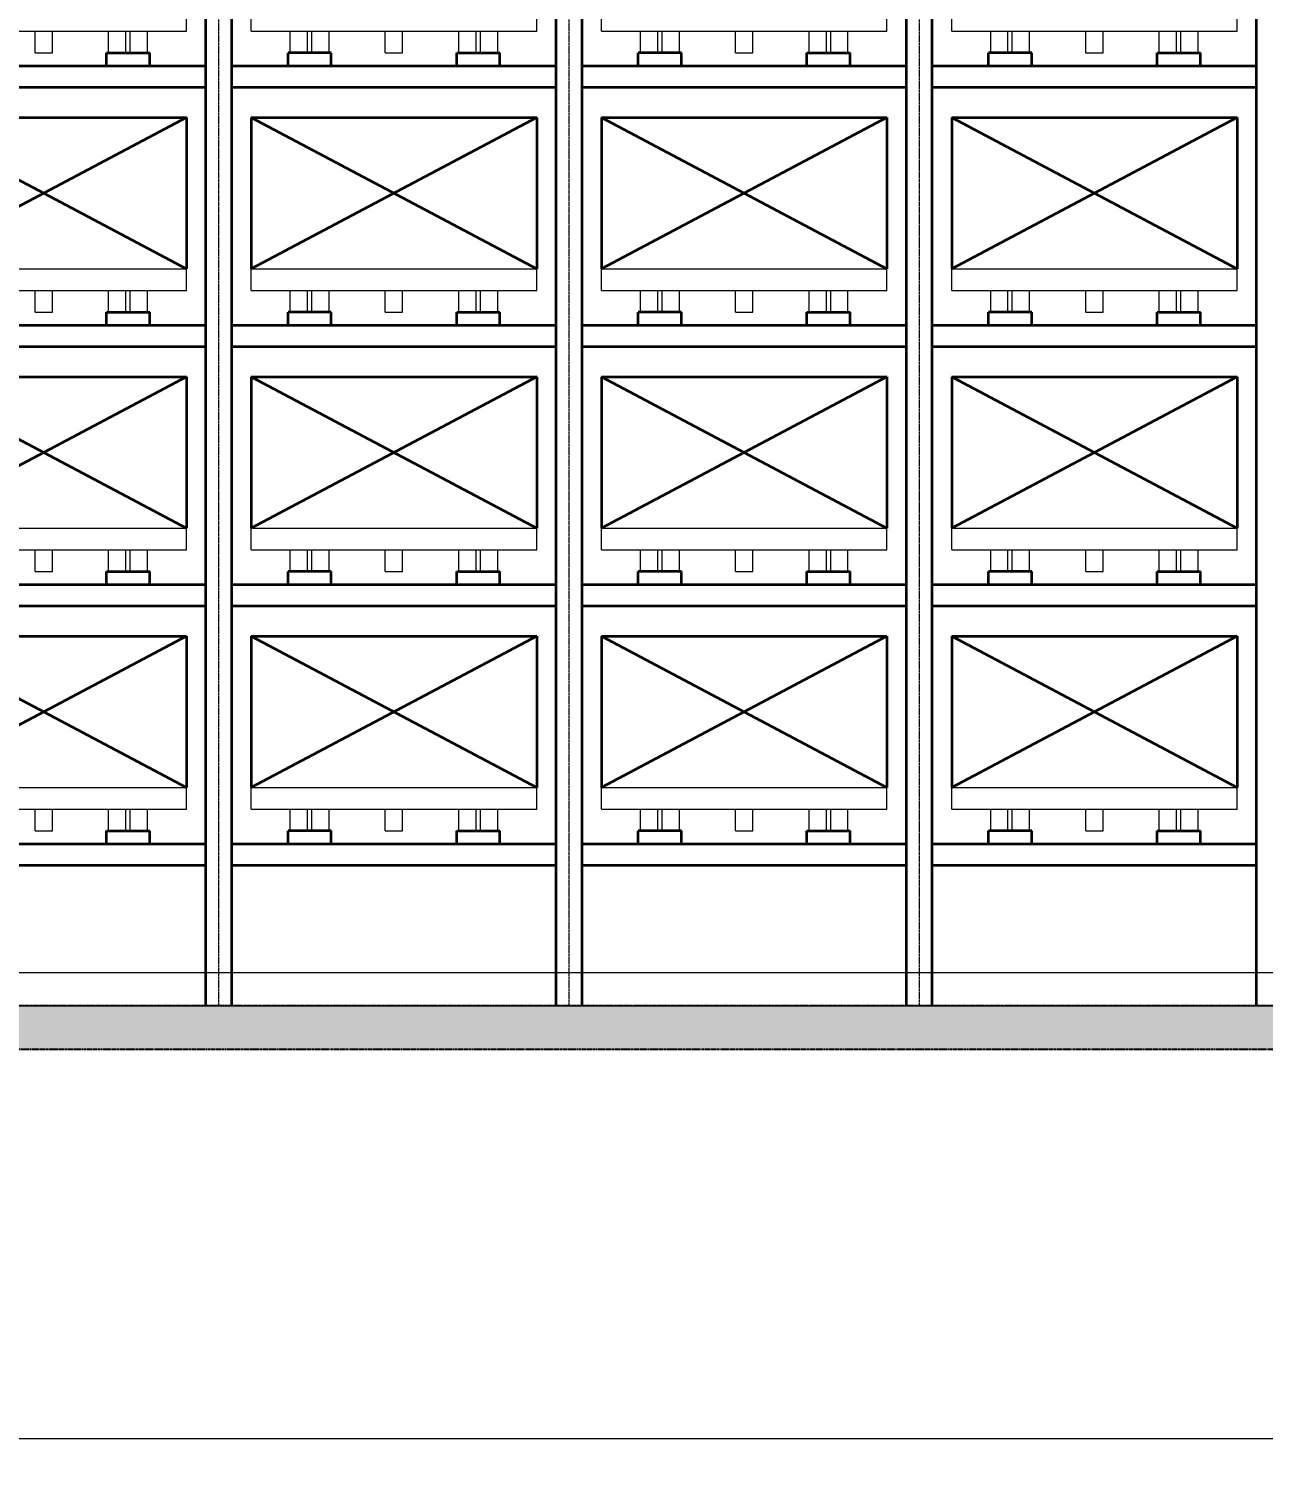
# Model space of a CAD drawing. Header units: millimetres. Extents: x -67280 to 67280, y -47520 to 47520.
# Drawn here: x -39927 to -34218, y 26402 to 33085 of the extents above; entities that cross this region are included whole.
import ezdxf

# ---------------------------------------------------------------- set-up
doc = ezdxf.new("R2010")
doc.units = ezdxf.units.MM
doc.linetypes.add('双点画线', pattern=[22, 12, -2, 2, -2, 2, -2])
doc.linetypes.add('点画线', pattern=[18, 12, -2, 2, -2])
doc.layers.get('0').update_dxf_attribs({"lineweight": 35})
for name, color, linetype, lineweight in [('7', 30, '双点画线', 18), ('ACADCAXA细实线层', 3, 'Continuous', 18), ('ACAD细实线', 2, 'Continuous', 18), ('EB0', 7, 'Continuous', 35), ('中心线层', 1, '点画线', 18), ('剖面线层', 6, 'Continuous', 18), ('尺寸线层', 4, 'Continuous', 18), ('标注层AM_5', 3, 'Continuous', 25), ('粗实线层AM_0', 7, 'Continuous', 50)]:
    doc.layers.add(name, color=color, linetype=linetype, lineweight=lineweight)
doc.styles.add('标准', font='', dxfattribs={"width": 0.667})
doc.styles.get('标准').set_extended_font_data('宋体')
doc.dimstyles.new('标准', dxfattribs={"dimscale": 160, "dimtxt": 2, "dimasz": 1, "dimexe": 1, "dimexo": 0, "dimgap": 1, "dimtad": 1, "dimdec": 1, "dimdsep": 46, "dimtxsty": '标准', "dimblk": '_CAXARROW', "dimcen": 0, "dimdle": 2, "dimaunit": 1, "dimadec": 0, "dimazin": 2, "dimtfac": 0.707107, "dimtdec": 3, "dimtmove": 0, "dimatfit": 3, "dimfxl": 0, "dimfrac": 2, "dimtolj": 1, "dimarcsym": 0})

# ---------------------------------------------------------------- blocks, each defined once
blk = doc.blocks.new('*X2')
at = {"layer": '剖面线层', "linetype": 'Continuous', "lineweight": 18}
h = blk.add_hatch(dxfattribs=at)
h.set_pattern_fill('AR-CONC', color=256, style=0)
h.set_pattern_definition([(50, (0, 0), (182.18467, -15.9391), [19.05, -209.55]), (355, (0, 0), (-35.2428, 191.05664), [15.24, -167.64]), (100.451, (15.18, -1.33), (146.9425, 175.1167), [16.19, -178.09]), (46.1842, (0, 50.8), (271.07904, -42.0423), [28.575, -314.325]), (96.6356, (22.6, 47.3), (237.4042, 247.4256), [24.285, -267.135]), (351.184, (0, 50.8), (237.4046, 247.4251), [22.86, -251.46]), (21, (25.4, 38.1), (151.61488, -102.26552), [19.05, -209.55]), (326, (25.4, 38.1), (61.80203, 184.18797), [15.24, -167.64]), (71.4514, (38.03, 29.58), (213.4165, 81.92286), [16.19, -178.09]), (37.5, (0, 0), (3.088603, 84.55504), [0, -165.608, 0, -170.18, 0, -168.275]), (7.5, (0, 0), (66.81966, 100.18057), [0, -97.028, 0, -161.798, 0, -64.135]), (-32.5, (-56.64, 0), (135.590595, -5.728744), [0, -63.5, 0, -198.12, 0, -262.89]), (-42.5, (-82.04, 0), (148.12918, 25.4265), [0, -82.55, 0, -131.572, 0, -186.69])])
h.paths.add_polyline_path([(-66115.6, -100), (-66115.6, 10.6), (-66115.6, 100), (0, 100), (0, -100)], flags=0)
at = {"layer": '7', "linetype": '双点画线', "lineweight": 25}
for p, q in [((0, 100), (-66115.6, 100)), ((-66115.6, -100), (0, -100))]:
    blk.add_line(p, q, dxfattribs=at)
blk = doc.blocks.new('*X92')
at = {"layer": '尺寸线层', "linetype": 'Continuous', "lineweight": 18}
for points in [[(-42288, 26562.1), (-42128, 26582.1), (-42128, 26542.1)], [(16032, 26562.1), (15872, 26582.1), (15872, 26542.1)]]:
    blk.add_hatch(color=0, dxfattribs=at).paths.add_polyline_path(points, flags=0)
at = {"layer": '尺寸线层', "color": 0}
for p, q in [((-42288, 28564.1), (-42288, 26402.1)), ((16032, 28561.1), (16032, 26402.1))]:
    blk.add_line(p, q, dxfattribs=at)
at = {"layer": '尺寸线层', "color": 0, "linetype": 'Continuous', "lineweight": 18}
blk.add_line((-42288, 26562.1), (16032, 26562.1), dxfattribs=at)
at = {"layer": '尺寸线层', "color": 0, "insert": (-14482.8, 26882.1), "char_height": 320, "width": 4210.934, "attachment_point": 5, "line_spacing_factor": 1.15057, "style": '标准'}
blk.add_mtext('\\T1.1;1620*36=58320', dxfattribs=at)
blk = doc.blocks.new('_CAXARROW')
blk.add_hatch(color=0).paths.add_polyline_path([(0, 0), (-1, 0.125), (-1, -0.125)], flags=0)
blk = doc.blocks.new('*X506')
at = {"layer": 'ACADCAXA细实线层', "linetype": 'Continuous', "lineweight": 18}
for p, q in [((0, 100), (0, 200)), ((0, 200), (1320, 200)), ((1320, 100), (1320, 200)), ((0, 100), (1320, 100)), ((180, 0), (180, 100)), ((260, 0), (260, 100)), ((280, 0), (280, 100)), ((360, 0), (360, 100)), ((620, 0), (620, 100)), ((700, 0), (700, 100)), ((960, 0), (960, 100)), ((1040, 0), (1040, 100)), ((1060, 0), (1060, 100)), ((1140, 0), (1140, 100)), ((180, 0), (260, 0)), ((280, 0), (360, 0)), ((620, 0), (700, 0)), ((1040, 0), (960, 0)), ((1060, 0), (1140, 0))]:
    blk.add_line(p, q, dxfattribs=at)
at = {"layer": 'EB0'}
for p, q in [((0, 900), (1320, 900)), ((1320, 900), (0, 200)), ((0, 900), (1320, 200)), ((0, 900), (0, 200)), ((1320, 900), (1320, 200))]:
    blk.add_line(p, q, dxfattribs=at)
blk = doc.blocks.new('*X507')
at = {"layer": 'EB0'}
for p, q in [((260, 100), (260, 160)), ((460, 160), (260, 160)), ((260, 100), (260, 160)), ((460, 160), (260, 160)), ((460, 100), (460, 160)), ((460, 100), (460, 160)), ((1040, 100), (1040, 160)), ((1040, 160), (1240, 160)), ((1040, 100), (1040, 160)), ((1040, 160), (1240, 160)), ((1240, 100), (1240, 160)), ((1240, 100), (1240, 160)), ((0, 100), (1500, 100)), ((1500, 0), (0, 0))]:
    blk.add_line(p, q, dxfattribs=at)
at = {"layer": '标注层AM_5'}
for p, q in [((0, 100), (1500, 100)), ((1500, 100), (0, 100)), ((0, 0), (1500, 0))]:
    blk.add_line(p, q, dxfattribs=at)
blk = doc.blocks.new('*X508')
at = {"layer": 'ACADCAXA细实线层', "linetype": 'Continuous', "lineweight": 18}
for p, q in [((0, 100), (0, 200)), ((0, 200), (1320, 200)), ((1320, 100), (1320, 200)), ((0, 100), (1320, 100)), ((180, 0), (180, 100)), ((260, 0), (260, 100)), ((280, 0), (280, 100)), ((360, 0), (360, 100)), ((620, 0), (620, 100)), ((700, 0), (700, 100)), ((960, 0), (960, 100)), ((1040, 0), (1040, 100)), ((1060, 0), (1060, 100)), ((1140, 0), (1140, 100)), ((180, 0), (260, 0)), ((280, 0), (360, 0)), ((620, 0), (700, 0)), ((1040, 0), (960, 0)), ((1060, 0), (1140, 0))]:
    blk.add_line(p, q, dxfattribs=at)
at = {"layer": 'EB0'}
for p, q in [((0, 900), (1320, 900)), ((1320, 900), (0, 200)), ((0, 900), (1320, 200)), ((0, 900), (0, 200)), ((1320, 900), (1320, 200))]:
    blk.add_line(p, q, dxfattribs=at)
blk = doc.blocks.new('*X509')
at = {"layer": 'EB0'}
for p, q in [((260, 100), (260, 160)), ((460, 160), (260, 160)), ((260, 100), (260, 160)), ((460, 160), (260, 160)), ((460, 100), (460, 160)), ((460, 100), (460, 160)), ((1040, 100), (1040, 160)), ((1040, 160), (1240, 160)), ((1040, 100), (1040, 160)), ((1040, 160), (1240, 160)), ((1240, 100), (1240, 160)), ((1240, 100), (1240, 160)), ((0, 100), (1500, 100)), ((1500, 0), (0, 0))]:
    blk.add_line(p, q, dxfattribs=at)
at = {"layer": '标注层AM_5'}
for p, q in [((0, 100), (1500, 100)), ((1500, 100), (0, 100)), ((0, 0), (1500, 0))]:
    blk.add_line(p, q, dxfattribs=at)
blk = doc.blocks.new('*X510')
at = {"layer": 'ACADCAXA细实线层', "linetype": 'Continuous', "lineweight": 18}
for p, q in [((0, 100), (0, 200)), ((0, 200), (1320, 200)), ((1320, 100), (1320, 200)), ((0, 100), (1320, 100)), ((180, 0), (180, 100)), ((260, 0), (260, 100)), ((280, 0), (280, 100)), ((360, 0), (360, 100)), ((620, 0), (620, 100)), ((700, 0), (700, 100)), ((960, 0), (960, 100)), ((1040, 0), (1040, 100)), ((1060, 0), (1060, 100)), ((1140, 0), (1140, 100)), ((180, 0), (260, 0)), ((280, 0), (360, 0)), ((620, 0), (700, 0)), ((1040, 0), (960, 0)), ((1060, 0), (1140, 0))]:
    blk.add_line(p, q, dxfattribs=at)
at = {"layer": 'EB0'}
for p, q in [((0, 900), (1320, 900)), ((1320, 900), (0, 200)), ((0, 900), (1320, 200)), ((0, 900), (0, 200)), ((1320, 900), (1320, 200))]:
    blk.add_line(p, q, dxfattribs=at)
blk = doc.blocks.new('*X511')
at = {"layer": 'EB0'}
for p, q in [((260, 100), (260, 160)), ((460, 160), (260, 160)), ((260, 100), (260, 160)), ((460, 160), (260, 160)), ((460, 100), (460, 160)), ((460, 100), (460, 160)), ((1040, 100), (1040, 160)), ((1040, 160), (1240, 160)), ((1040, 100), (1040, 160)), ((1040, 160), (1240, 160)), ((1240, 100), (1240, 160)), ((1240, 100), (1240, 160)), ((0, 100), (1500, 100)), ((1500, 0), (0, 0))]:
    blk.add_line(p, q, dxfattribs=at)
at = {"layer": '标注层AM_5'}
for p, q in [((0, 100), (1500, 100)), ((1500, 100), (0, 100)), ((0, 0), (1500, 0))]:
    blk.add_line(p, q, dxfattribs=at)
blk = doc.blocks.new('*X512')
at = {"layer": 'ACADCAXA细实线层', "linetype": 'Continuous', "lineweight": 18}
for p, q in [((0, 100), (0, 200)), ((0, 200), (1320, 200)), ((1320, 100), (1320, 200)), ((0, 100), (1320, 100)), ((180, 0), (180, 100)), ((260, 0), (260, 100)), ((280, 0), (280, 100)), ((360, 0), (360, 100)), ((620, 0), (620, 100)), ((700, 0), (700, 100)), ((960, 0), (960, 100)), ((1040, 0), (1040, 100)), ((1060, 0), (1060, 100)), ((1140, 0), (1140, 100)), ((180, 0), (260, 0)), ((280, 0), (360, 0)), ((620, 0), (700, 0)), ((1040, 0), (960, 0)), ((1060, 0), (1140, 0))]:
    blk.add_line(p, q, dxfattribs=at)
at = {"layer": 'EB0'}
for p, q in [((0, 900), (1320, 900)), ((1320, 900), (0, 200)), ((0, 900), (1320, 200)), ((0, 900), (0, 200)), ((1320, 900), (1320, 200))]:
    blk.add_line(p, q, dxfattribs=at)
blk = doc.blocks.new('*X513')
at = {"layer": 'EB0'}
for p, q in [((260, 100), (260, 160)), ((460, 160), (260, 160)), ((260, 100), (260, 160)), ((460, 160), (260, 160)), ((460, 100), (460, 160)), ((460, 100), (460, 160)), ((1040, 100), (1040, 160)), ((1040, 160), (1240, 160)), ((1040, 100), (1040, 160)), ((1040, 160), (1240, 160)), ((1240, 100), (1240, 160)), ((1240, 100), (1240, 160)), ((0, 100), (1500, 100)), ((1500, 0), (0, 0))]:
    blk.add_line(p, q, dxfattribs=at)
at = {"layer": '标注层AM_5'}
for p, q in [((0, 100), (1500, 100)), ((1500, 100), (0, 100)), ((0, 0), (1500, 0))]:
    blk.add_line(p, q, dxfattribs=at)
blk = doc.blocks.new('*X505')
at = {"layer": 'EB0'}
for p, q in [((1620, 0), (1620, 11200)), ((1740, 0), (1740, 11200))]:
    blk.add_line(p, q, dxfattribs=at)
at = {"layer": '中心线层'}
blk.add_line((1680, -3), (1680, 11203), dxfattribs=at)
at = {"layer": 'EB0'}
for name, p in [('*X512', (210, 4410)), ('*X510', (210, 3210)), ('*X508', (210, 2010)), ('*X506', (210, 810))]:
    blk.add_blockref(name, p, dxfattribs=at)
at = {"layer": '粗实线层AM_0'}
for name, p in [('*X513', (120, 4250)), ('*X511', (120, 3050)), ('*X509', (120, 1850)), ('*X507', (120, 650))]:
    blk.add_blockref(name, p, dxfattribs=at)
blk = doc.blocks.new('*X523')
at = {"layer": 'ACADCAXA细实线层', "linetype": 'Continuous', "lineweight": 18}
for p, q in [((0, 100), (0, 200)), ((0, 200), (1320, 200)), ((1320, 100), (1320, 200)), ((0, 100), (1320, 100)), ((180, 0), (180, 100)), ((260, 0), (260, 100)), ((280, 0), (280, 100)), ((360, 0), (360, 100)), ((620, 0), (620, 100)), ((700, 0), (700, 100)), ((960, 0), (960, 100)), ((1040, 0), (1040, 100)), ((1060, 0), (1060, 100)), ((1140, 0), (1140, 100)), ((180, 0), (260, 0)), ((280, 0), (360, 0)), ((620, 0), (700, 0)), ((1040, 0), (960, 0)), ((1060, 0), (1140, 0))]:
    blk.add_line(p, q, dxfattribs=at)
at = {"layer": 'EB0'}
for p, q in [((0, 900), (1320, 900)), ((1320, 900), (0, 200)), ((0, 900), (1320, 200)), ((0, 900), (0, 200)), ((1320, 900), (1320, 200))]:
    blk.add_line(p, q, dxfattribs=at)
blk = doc.blocks.new('*X524')
at = {"layer": 'EB0'}
for p, q in [((260, 100), (260, 160)), ((460, 160), (260, 160)), ((260, 100), (260, 160)), ((460, 160), (260, 160)), ((460, 100), (460, 160)), ((460, 100), (460, 160)), ((1040, 100), (1040, 160)), ((1040, 160), (1240, 160)), ((1040, 100), (1040, 160)), ((1040, 160), (1240, 160)), ((1240, 100), (1240, 160)), ((1240, 100), (1240, 160)), ((0, 100), (1500, 100)), ((1500, 0), (0, 0))]:
    blk.add_line(p, q, dxfattribs=at)
at = {"layer": '标注层AM_5'}
for p, q in [((0, 100), (1500, 100)), ((1500, 100), (0, 100)), ((0, 0), (1500, 0))]:
    blk.add_line(p, q, dxfattribs=at)
blk = doc.blocks.new('*X525')
at = {"layer": 'ACADCAXA细实线层', "linetype": 'Continuous', "lineweight": 18}
for p, q in [((0, 100), (0, 200)), ((0, 200), (1320, 200)), ((1320, 100), (1320, 200)), ((0, 100), (1320, 100)), ((180, 0), (180, 100)), ((260, 0), (260, 100)), ((280, 0), (280, 100)), ((360, 0), (360, 100)), ((620, 0), (620, 100)), ((700, 0), (700, 100)), ((960, 0), (960, 100)), ((1040, 0), (1040, 100)), ((1060, 0), (1060, 100)), ((1140, 0), (1140, 100)), ((180, 0), (260, 0)), ((280, 0), (360, 0)), ((620, 0), (700, 0)), ((1040, 0), (960, 0)), ((1060, 0), (1140, 0))]:
    blk.add_line(p, q, dxfattribs=at)
at = {"layer": 'EB0'}
for p, q in [((0, 900), (1320, 900)), ((1320, 900), (0, 200)), ((0, 900), (1320, 200)), ((0, 900), (0, 200)), ((1320, 900), (1320, 200))]:
    blk.add_line(p, q, dxfattribs=at)
blk = doc.blocks.new('*X526')
at = {"layer": 'EB0'}
for p, q in [((260, 100), (260, 160)), ((460, 160), (260, 160)), ((260, 100), (260, 160)), ((460, 160), (260, 160)), ((460, 100), (460, 160)), ((460, 100), (460, 160)), ((1040, 100), (1040, 160)), ((1040, 160), (1240, 160)), ((1040, 100), (1040, 160)), ((1040, 160), (1240, 160)), ((1240, 100), (1240, 160)), ((1240, 100), (1240, 160)), ((0, 100), (1500, 100)), ((1500, 0), (0, 0))]:
    blk.add_line(p, q, dxfattribs=at)
at = {"layer": '标注层AM_5'}
for p, q in [((0, 100), (1500, 100)), ((1500, 100), (0, 100)), ((0, 0), (1500, 0))]:
    blk.add_line(p, q, dxfattribs=at)
blk = doc.blocks.new('*X527')
at = {"layer": 'ACADCAXA细实线层', "linetype": 'Continuous', "lineweight": 18}
for p, q in [((0, 100), (0, 200)), ((0, 200), (1320, 200)), ((1320, 100), (1320, 200)), ((0, 100), (1320, 100)), ((180, 0), (180, 100)), ((260, 0), (260, 100)), ((280, 0), (280, 100)), ((360, 0), (360, 100)), ((620, 0), (620, 100)), ((700, 0), (700, 100)), ((960, 0), (960, 100)), ((1040, 0), (1040, 100)), ((1060, 0), (1060, 100)), ((1140, 0), (1140, 100)), ((180, 0), (260, 0)), ((280, 0), (360, 0)), ((620, 0), (700, 0)), ((1040, 0), (960, 0)), ((1060, 0), (1140, 0))]:
    blk.add_line(p, q, dxfattribs=at)
at = {"layer": 'EB0'}
for p, q in [((0, 900), (1320, 900)), ((1320, 900), (0, 200)), ((0, 900), (1320, 200)), ((0, 900), (0, 200)), ((1320, 900), (1320, 200))]:
    blk.add_line(p, q, dxfattribs=at)
blk = doc.blocks.new('*X528')
at = {"layer": 'EB0'}
for p, q in [((260, 100), (260, 160)), ((460, 160), (260, 160)), ((260, 100), (260, 160)), ((460, 160), (260, 160)), ((460, 100), (460, 160)), ((460, 100), (460, 160)), ((1040, 100), (1040, 160)), ((1040, 160), (1240, 160)), ((1040, 100), (1040, 160)), ((1040, 160), (1240, 160)), ((1240, 100), (1240, 160)), ((1240, 100), (1240, 160)), ((0, 100), (1500, 100)), ((1500, 0), (0, 0))]:
    blk.add_line(p, q, dxfattribs=at)
at = {"layer": '标注层AM_5'}
for p, q in [((0, 100), (1500, 100)), ((1500, 100), (0, 100)), ((0, 0), (1500, 0))]:
    blk.add_line(p, q, dxfattribs=at)
blk = doc.blocks.new('*X529')
at = {"layer": 'ACADCAXA细实线层', "linetype": 'Continuous', "lineweight": 18}
for p, q in [((0, 100), (0, 200)), ((0, 200), (1320, 200)), ((1320, 100), (1320, 200)), ((0, 100), (1320, 100)), ((180, 0), (180, 100)), ((260, 0), (260, 100)), ((280, 0), (280, 100)), ((360, 0), (360, 100)), ((620, 0), (620, 100)), ((700, 0), (700, 100)), ((960, 0), (960, 100)), ((1040, 0), (1040, 100)), ((1060, 0), (1060, 100)), ((1140, 0), (1140, 100)), ((180, 0), (260, 0)), ((280, 0), (360, 0)), ((620, 0), (700, 0)), ((1040, 0), (960, 0)), ((1060, 0), (1140, 0))]:
    blk.add_line(p, q, dxfattribs=at)
at = {"layer": 'EB0'}
for p, q in [((0, 900), (1320, 900)), ((1320, 900), (0, 200)), ((0, 900), (1320, 200)), ((0, 900), (0, 200)), ((1320, 900), (1320, 200))]:
    blk.add_line(p, q, dxfattribs=at)
blk = doc.blocks.new('*X530')
at = {"layer": 'EB0'}
for p, q in [((260, 100), (260, 160)), ((460, 160), (260, 160)), ((260, 100), (260, 160)), ((460, 160), (260, 160)), ((460, 100), (460, 160)), ((460, 100), (460, 160)), ((1040, 100), (1040, 160)), ((1040, 160), (1240, 160)), ((1040, 100), (1040, 160)), ((1040, 160), (1240, 160)), ((1240, 100), (1240, 160)), ((1240, 100), (1240, 160)), ((0, 100), (1500, 100)), ((1500, 0), (0, 0))]:
    blk.add_line(p, q, dxfattribs=at)
at = {"layer": '标注层AM_5'}
for p, q in [((0, 100), (1500, 100)), ((1500, 100), (0, 100)), ((0, 0), (1500, 0))]:
    blk.add_line(p, q, dxfattribs=at)
blk = doc.blocks.new('*X522')
at = {"layer": 'EB0'}
for p, q in [((0, 0), (0, 11200)), ((120, 0), (120, 11200)), ((1620, 0), (1620, 11200)), ((1740, 0), (1740, 11200))]:
    blk.add_line(p, q, dxfattribs=at)
at = {"layer": '中心线层'}
for p, q in [((60, -3), (60, 11203)), ((1680, -3), (1680, 11203))]:
    blk.add_line(p, q, dxfattribs=at)
at = {"layer": 'EB0'}
for name, p in [('*X529', (210, 4410)), ('*X527', (210, 3210)), ('*X525', (210, 2010)), ('*X523', (210, 810))]:
    blk.add_blockref(name, p, dxfattribs=at)
at = {"layer": '粗实线层AM_0'}
for name, p in [('*X530', (120, 4250)), ('*X528', (120, 3050)), ('*X526', (120, 1850)), ('*X524', (120, 650))]:
    blk.add_blockref(name, p, dxfattribs=at)
blk = doc.blocks.new('*X540')
at = {"layer": 'ACADCAXA细实线层', "linetype": 'Continuous', "lineweight": 18}
for p, q in [((0, 100), (0, 200)), ((0, 200), (1320, 200)), ((1320, 100), (1320, 200)), ((0, 100), (1320, 100)), ((180, 0), (180, 100)), ((260, 0), (260, 100)), ((280, 0), (280, 100)), ((360, 0), (360, 100)), ((620, 0), (620, 100)), ((700, 0), (700, 100)), ((960, 0), (960, 100)), ((1040, 0), (1040, 100)), ((1060, 0), (1060, 100)), ((1140, 0), (1140, 100)), ((180, 0), (260, 0)), ((280, 0), (360, 0)), ((620, 0), (700, 0)), ((1040, 0), (960, 0)), ((1060, 0), (1140, 0))]:
    blk.add_line(p, q, dxfattribs=at)
at = {"layer": 'EB0'}
for p, q in [((0, 900), (1320, 900)), ((1320, 900), (0, 200)), ((0, 900), (1320, 200)), ((0, 900), (0, 200)), ((1320, 900), (1320, 200))]:
    blk.add_line(p, q, dxfattribs=at)
blk = doc.blocks.new('*X541')
at = {"layer": 'EB0'}
for p, q in [((260, 100), (260, 160)), ((460, 160), (260, 160)), ((260, 100), (260, 160)), ((460, 160), (260, 160)), ((460, 100), (460, 160)), ((460, 100), (460, 160)), ((1040, 100), (1040, 160)), ((1040, 160), (1240, 160)), ((1040, 100), (1040, 160)), ((1040, 160), (1240, 160)), ((1240, 100), (1240, 160)), ((1240, 100), (1240, 160)), ((0, 100), (1500, 100)), ((1500, 0), (0, 0))]:
    blk.add_line(p, q, dxfattribs=at)
at = {"layer": '标注层AM_5'}
for p, q in [((0, 100), (1500, 100)), ((1500, 100), (0, 100)), ((0, 0), (1500, 0))]:
    blk.add_line(p, q, dxfattribs=at)
blk = doc.blocks.new('*X542')
at = {"layer": 'ACADCAXA细实线层', "linetype": 'Continuous', "lineweight": 18}
for p, q in [((0, 100), (0, 200)), ((0, 200), (1320, 200)), ((1320, 100), (1320, 200)), ((0, 100), (1320, 100)), ((180, 0), (180, 100)), ((260, 0), (260, 100)), ((280, 0), (280, 100)), ((360, 0), (360, 100)), ((620, 0), (620, 100)), ((700, 0), (700, 100)), ((960, 0), (960, 100)), ((1040, 0), (1040, 100)), ((1060, 0), (1060, 100)), ((1140, 0), (1140, 100)), ((180, 0), (260, 0)), ((280, 0), (360, 0)), ((620, 0), (700, 0)), ((1040, 0), (960, 0)), ((1060, 0), (1140, 0))]:
    blk.add_line(p, q, dxfattribs=at)
at = {"layer": 'EB0'}
for p, q in [((0, 900), (1320, 900)), ((1320, 900), (0, 200)), ((0, 900), (1320, 200)), ((0, 900), (0, 200)), ((1320, 900), (1320, 200))]:
    blk.add_line(p, q, dxfattribs=at)
blk = doc.blocks.new('*X543')
at = {"layer": 'EB0'}
for p, q in [((260, 100), (260, 160)), ((460, 160), (260, 160)), ((260, 100), (260, 160)), ((460, 160), (260, 160)), ((460, 100), (460, 160)), ((460, 100), (460, 160)), ((1040, 100), (1040, 160)), ((1040, 160), (1240, 160)), ((1040, 100), (1040, 160)), ((1040, 160), (1240, 160)), ((1240, 100), (1240, 160)), ((1240, 100), (1240, 160)), ((0, 100), (1500, 100)), ((1500, 0), (0, 0))]:
    blk.add_line(p, q, dxfattribs=at)
at = {"layer": '标注层AM_5'}
for p, q in [((0, 100), (1500, 100)), ((1500, 100), (0, 100)), ((0, 0), (1500, 0))]:
    blk.add_line(p, q, dxfattribs=at)
blk = doc.blocks.new('*X544')
at = {"layer": 'ACADCAXA细实线层', "linetype": 'Continuous', "lineweight": 18}
for p, q in [((0, 100), (0, 200)), ((0, 200), (1320, 200)), ((1320, 100), (1320, 200)), ((0, 100), (1320, 100)), ((180, 0), (180, 100)), ((260, 0), (260, 100)), ((280, 0), (280, 100)), ((360, 0), (360, 100)), ((620, 0), (620, 100)), ((700, 0), (700, 100)), ((960, 0), (960, 100)), ((1040, 0), (1040, 100)), ((1060, 0), (1060, 100)), ((1140, 0), (1140, 100)), ((180, 0), (260, 0)), ((280, 0), (360, 0)), ((620, 0), (700, 0)), ((1040, 0), (960, 0)), ((1060, 0), (1140, 0))]:
    blk.add_line(p, q, dxfattribs=at)
at = {"layer": 'EB0'}
for p, q in [((0, 900), (1320, 900)), ((1320, 900), (0, 200)), ((0, 900), (1320, 200)), ((0, 900), (0, 200)), ((1320, 900), (1320, 200))]:
    blk.add_line(p, q, dxfattribs=at)
blk = doc.blocks.new('*X545')
at = {"layer": 'EB0'}
for p, q in [((260, 100), (260, 160)), ((460, 160), (260, 160)), ((260, 100), (260, 160)), ((460, 160), (260, 160)), ((460, 100), (460, 160)), ((460, 100), (460, 160)), ((1040, 100), (1040, 160)), ((1040, 160), (1240, 160)), ((1040, 100), (1040, 160)), ((1040, 160), (1240, 160)), ((1240, 100), (1240, 160)), ((1240, 100), (1240, 160)), ((0, 100), (1500, 100)), ((1500, 0), (0, 0))]:
    blk.add_line(p, q, dxfattribs=at)
at = {"layer": '标注层AM_5'}
for p, q in [((0, 100), (1500, 100)), ((1500, 100), (0, 100)), ((0, 0), (1500, 0))]:
    blk.add_line(p, q, dxfattribs=at)
blk = doc.blocks.new('*X546')
at = {"layer": 'ACADCAXA细实线层', "linetype": 'Continuous', "lineweight": 18}
for p, q in [((0, 100), (0, 200)), ((0, 200), (1320, 200)), ((1320, 100), (1320, 200)), ((0, 100), (1320, 100)), ((180, 0), (180, 100)), ((260, 0), (260, 100)), ((280, 0), (280, 100)), ((360, 0), (360, 100)), ((620, 0), (620, 100)), ((700, 0), (700, 100)), ((960, 0), (960, 100)), ((1040, 0), (1040, 100)), ((1060, 0), (1060, 100)), ((1140, 0), (1140, 100)), ((180, 0), (260, 0)), ((280, 0), (360, 0)), ((620, 0), (700, 0)), ((1040, 0), (960, 0)), ((1060, 0), (1140, 0))]:
    blk.add_line(p, q, dxfattribs=at)
at = {"layer": 'EB0'}
for p, q in [((0, 900), (1320, 900)), ((1320, 900), (0, 200)), ((0, 900), (1320, 200)), ((0, 900), (0, 200)), ((1320, 900), (1320, 200))]:
    blk.add_line(p, q, dxfattribs=at)
blk = doc.blocks.new('*X547')
at = {"layer": 'EB0'}
for p, q in [((260, 100), (260, 160)), ((460, 160), (260, 160)), ((260, 100), (260, 160)), ((460, 160), (260, 160)), ((460, 100), (460, 160)), ((460, 100), (460, 160)), ((1040, 100), (1040, 160)), ((1040, 160), (1240, 160)), ((1040, 100), (1040, 160)), ((1040, 160), (1240, 160)), ((1240, 100), (1240, 160)), ((1240, 100), (1240, 160)), ((0, 100), (1500, 100)), ((1500, 0), (0, 0))]:
    blk.add_line(p, q, dxfattribs=at)
at = {"layer": '标注层AM_5'}
for p, q in [((0, 100), (1500, 100)), ((1500, 100), (0, 100)), ((0, 0), (1500, 0))]:
    blk.add_line(p, q, dxfattribs=at)
blk = doc.blocks.new('*X539')
at = {"layer": 'EB0'}
for p, q in [((0, 0), (0, 11200)), ((120, 0), (120, 11200)), ((1620, 0), (1620, 11200)), ((1740, 0), (1740, 11200))]:
    blk.add_line(p, q, dxfattribs=at)
at = {"layer": '中心线层'}
for p, q in [((60, -3), (60, 11203)), ((1680, -3), (1680, 11203))]:
    blk.add_line(p, q, dxfattribs=at)
at = {"layer": 'EB0'}
for name, p in [('*X546', (210, 4410)), ('*X544', (210, 3210)), ('*X542', (210, 2010)), ('*X540', (210, 810))]:
    blk.add_blockref(name, p, dxfattribs=at)
at = {"layer": '粗实线层AM_0'}
for name, p in [('*X547', (120, 4250)), ('*X545', (120, 3050)), ('*X543', (120, 1850)), ('*X541', (120, 650))]:
    blk.add_blockref(name, p, dxfattribs=at)
blk = doc.blocks.new('*X557')
at = {"layer": 'ACADCAXA细实线层', "linetype": 'Continuous', "lineweight": 18}
for p, q in [((0, 100), (0, 200)), ((0, 200), (1320, 200)), ((1320, 100), (1320, 200)), ((0, 100), (1320, 100)), ((180, 0), (180, 100)), ((260, 0), (260, 100)), ((280, 0), (280, 100)), ((360, 0), (360, 100)), ((620, 0), (620, 100)), ((700, 0), (700, 100)), ((960, 0), (960, 100)), ((1040, 0), (1040, 100)), ((1060, 0), (1060, 100)), ((1140, 0), (1140, 100)), ((180, 0), (260, 0)), ((280, 0), (360, 0)), ((620, 0), (700, 0)), ((1040, 0), (960, 0)), ((1060, 0), (1140, 0))]:
    blk.add_line(p, q, dxfattribs=at)
at = {"layer": 'EB0'}
for p, q in [((0, 900), (1320, 900)), ((1320, 900), (0, 200)), ((0, 900), (1320, 200)), ((0, 900), (0, 200)), ((1320, 900), (1320, 200))]:
    blk.add_line(p, q, dxfattribs=at)
blk = doc.blocks.new('*X558')
at = {"layer": 'EB0'}
for p, q in [((260, 100), (260, 160)), ((460, 160), (260, 160)), ((260, 100), (260, 160)), ((460, 160), (260, 160)), ((460, 100), (460, 160)), ((460, 100), (460, 160)), ((1040, 100), (1040, 160)), ((1040, 160), (1240, 160)), ((1040, 100), (1040, 160)), ((1040, 160), (1240, 160)), ((1240, 100), (1240, 160)), ((1240, 100), (1240, 160)), ((0, 100), (1500, 100)), ((1500, 0), (0, 0))]:
    blk.add_line(p, q, dxfattribs=at)
at = {"layer": '标注层AM_5'}
for p, q in [((0, 100), (1500, 100)), ((1500, 100), (0, 100)), ((0, 0), (1500, 0))]:
    blk.add_line(p, q, dxfattribs=at)
blk = doc.blocks.new('*X559')
at = {"layer": 'ACADCAXA细实线层', "linetype": 'Continuous', "lineweight": 18}
for p, q in [((0, 100), (0, 200)), ((0, 200), (1320, 200)), ((1320, 100), (1320, 200)), ((0, 100), (1320, 100)), ((180, 0), (180, 100)), ((260, 0), (260, 100)), ((280, 0), (280, 100)), ((360, 0), (360, 100)), ((620, 0), (620, 100)), ((700, 0), (700, 100)), ((960, 0), (960, 100)), ((1040, 0), (1040, 100)), ((1060, 0), (1060, 100)), ((1140, 0), (1140, 100)), ((180, 0), (260, 0)), ((280, 0), (360, 0)), ((620, 0), (700, 0)), ((1040, 0), (960, 0)), ((1060, 0), (1140, 0))]:
    blk.add_line(p, q, dxfattribs=at)
at = {"layer": 'EB0'}
for p, q in [((0, 900), (1320, 900)), ((1320, 900), (0, 200)), ((0, 900), (1320, 200)), ((0, 900), (0, 200)), ((1320, 900), (1320, 200))]:
    blk.add_line(p, q, dxfattribs=at)
blk = doc.blocks.new('*X560')
at = {"layer": 'EB0'}
for p, q in [((260, 100), (260, 160)), ((460, 160), (260, 160)), ((260, 100), (260, 160)), ((460, 160), (260, 160)), ((460, 100), (460, 160)), ((460, 100), (460, 160)), ((1040, 100), (1040, 160)), ((1040, 160), (1240, 160)), ((1040, 100), (1040, 160)), ((1040, 160), (1240, 160)), ((1240, 100), (1240, 160)), ((1240, 100), (1240, 160)), ((0, 100), (1500, 100)), ((1500, 0), (0, 0))]:
    blk.add_line(p, q, dxfattribs=at)
at = {"layer": '标注层AM_5'}
for p, q in [((0, 100), (1500, 100)), ((1500, 100), (0, 100)), ((0, 0), (1500, 0))]:
    blk.add_line(p, q, dxfattribs=at)
blk = doc.blocks.new('*X561')
at = {"layer": 'ACADCAXA细实线层', "linetype": 'Continuous', "lineweight": 18}
for p, q in [((0, 100), (0, 200)), ((0, 200), (1320, 200)), ((1320, 100), (1320, 200)), ((0, 100), (1320, 100)), ((180, 0), (180, 100)), ((260, 0), (260, 100)), ((280, 0), (280, 100)), ((360, 0), (360, 100)), ((620, 0), (620, 100)), ((700, 0), (700, 100)), ((960, 0), (960, 100)), ((1040, 0), (1040, 100)), ((1060, 0), (1060, 100)), ((1140, 0), (1140, 100)), ((180, 0), (260, 0)), ((280, 0), (360, 0)), ((620, 0), (700, 0)), ((1040, 0), (960, 0)), ((1060, 0), (1140, 0))]:
    blk.add_line(p, q, dxfattribs=at)
at = {"layer": 'EB0'}
for p, q in [((0, 900), (1320, 900)), ((1320, 900), (0, 200)), ((0, 900), (1320, 200)), ((0, 900), (0, 200)), ((1320, 900), (1320, 200))]:
    blk.add_line(p, q, dxfattribs=at)
blk = doc.blocks.new('*X562')
at = {"layer": 'EB0'}
for p, q in [((260, 100), (260, 160)), ((460, 160), (260, 160)), ((260, 100), (260, 160)), ((460, 160), (260, 160)), ((460, 100), (460, 160)), ((460, 100), (460, 160)), ((1040, 100), (1040, 160)), ((1040, 160), (1240, 160)), ((1040, 100), (1040, 160)), ((1040, 160), (1240, 160)), ((1240, 100), (1240, 160)), ((1240, 100), (1240, 160)), ((0, 100), (1500, 100)), ((1500, 0), (0, 0))]:
    blk.add_line(p, q, dxfattribs=at)
at = {"layer": '标注层AM_5'}
for p, q in [((0, 100), (1500, 100)), ((1500, 100), (0, 100)), ((0, 0), (1500, 0))]:
    blk.add_line(p, q, dxfattribs=at)
blk = doc.blocks.new('*X563')
at = {"layer": 'ACADCAXA细实线层', "linetype": 'Continuous', "lineweight": 18}
for p, q in [((0, 100), (0, 200)), ((0, 200), (1320, 200)), ((1320, 100), (1320, 200)), ((0, 100), (1320, 100)), ((180, 0), (180, 100)), ((260, 0), (260, 100)), ((280, 0), (280, 100)), ((360, 0), (360, 100)), ((620, 0), (620, 100)), ((700, 0), (700, 100)), ((960, 0), (960, 100)), ((1040, 0), (1040, 100)), ((1060, 0), (1060, 100)), ((1140, 0), (1140, 100)), ((180, 0), (260, 0)), ((280, 0), (360, 0)), ((620, 0), (700, 0)), ((1040, 0), (960, 0)), ((1060, 0), (1140, 0))]:
    blk.add_line(p, q, dxfattribs=at)
at = {"layer": 'EB0'}
for p, q in [((0, 900), (1320, 900)), ((1320, 900), (0, 200)), ((0, 900), (1320, 200)), ((0, 900), (0, 200)), ((1320, 900), (1320, 200))]:
    blk.add_line(p, q, dxfattribs=at)
blk = doc.blocks.new('*X564')
at = {"layer": 'EB0'}
for p, q in [((260, 100), (260, 160)), ((460, 160), (260, 160)), ((260, 100), (260, 160)), ((460, 160), (260, 160)), ((460, 100), (460, 160)), ((460, 100), (460, 160)), ((1040, 100), (1040, 160)), ((1040, 160), (1240, 160)), ((1040, 100), (1040, 160)), ((1040, 160), (1240, 160)), ((1240, 100), (1240, 160)), ((1240, 100), (1240, 160)), ((0, 100), (1500, 100)), ((1500, 0), (0, 0))]:
    blk.add_line(p, q, dxfattribs=at)
at = {"layer": '标注层AM_5'}
for p, q in [((0, 100), (1500, 100)), ((1500, 100), (0, 100)), ((0, 0), (1500, 0))]:
    blk.add_line(p, q, dxfattribs=at)
blk = doc.blocks.new('*X556')
at = {"layer": 'EB0'}
for p, q in [((0, 0), (0, 11200)), ((120, 0), (120, 11200)), ((1620, 0), (1620, 11200))]:
    blk.add_line(p, q, dxfattribs=at)
at = {"layer": '中心线层'}
blk.add_line((60, -3), (60, 11203), dxfattribs=at)
at = {"layer": 'EB0'}
for name, p in [('*X563', (210, 4410)), ('*X561', (210, 3210)), ('*X559', (210, 2010)), ('*X557', (210, 810))]:
    blk.add_blockref(name, p, dxfattribs=at)
at = {"layer": '粗实线层AM_0'}
for name, p in [('*X564', (120, 4250)), ('*X562', (120, 3050)), ('*X560', (120, 1850)), ('*X558', (120, 650))]:
    blk.add_blockref(name, p, dxfattribs=at)
blk = doc.blocks.new('*X573')
at = {"layer": 'EB0'}
blk.add_line((0, 0), (0, 11200), dxfattribs=at)
blk = doc.blocks.new('*X1308')
at = {"layer": '尺寸线层'}
for p, q in [((-4.6, 77.5), (66111, 77.5)), ((-4.6, -77.5), (66111, -77.5))]:
    blk.add_line(p, q, dxfattribs=at)

msp = doc.modelspace()

# ---------------------------------------------------------------- block references
at = {"layer": 'ACAD细实线'}
msp.add_blockref('*X2', (20150.657, 28464.126), dxfattribs=at)
at = {"layer": '尺寸线层'}
for name, p in [('*X505', (-40727.969, 28564.126)), ('*X522', (-39107.969, 28564.126)), ('*X539', (-37487.969, 28564.126)), ('*X556', (-35867.969, 28564.126)), ('*X573', (-34247.969, 28564.126)), ('*X1308', (-45960.324, 28641.626))]:
    msp.add_blockref(name, p, dxfattribs=at)

# ---------------------------------------------------------------- dimensions: what is measured, and where the dimension line sits
dim = msp.add_linear_dim(base=(16032.031, 26562.137), p1=(-42287.969, 28564.126), p2=(16032.031, 28561.126), dimstyle='标准', override={"dimpost": '1620*36=<>', "dimsah": 1, "dimtfill": 1, "dimtzin": 8}, dxfattribs=at)
dim.commit()
dim.dimension.update_dxf_attribs({"geometry": '*X92', "text_midpoint": (-14482.802, 26562.137), "dimtype": 160})

doc.saveas('drawing.dxf')
